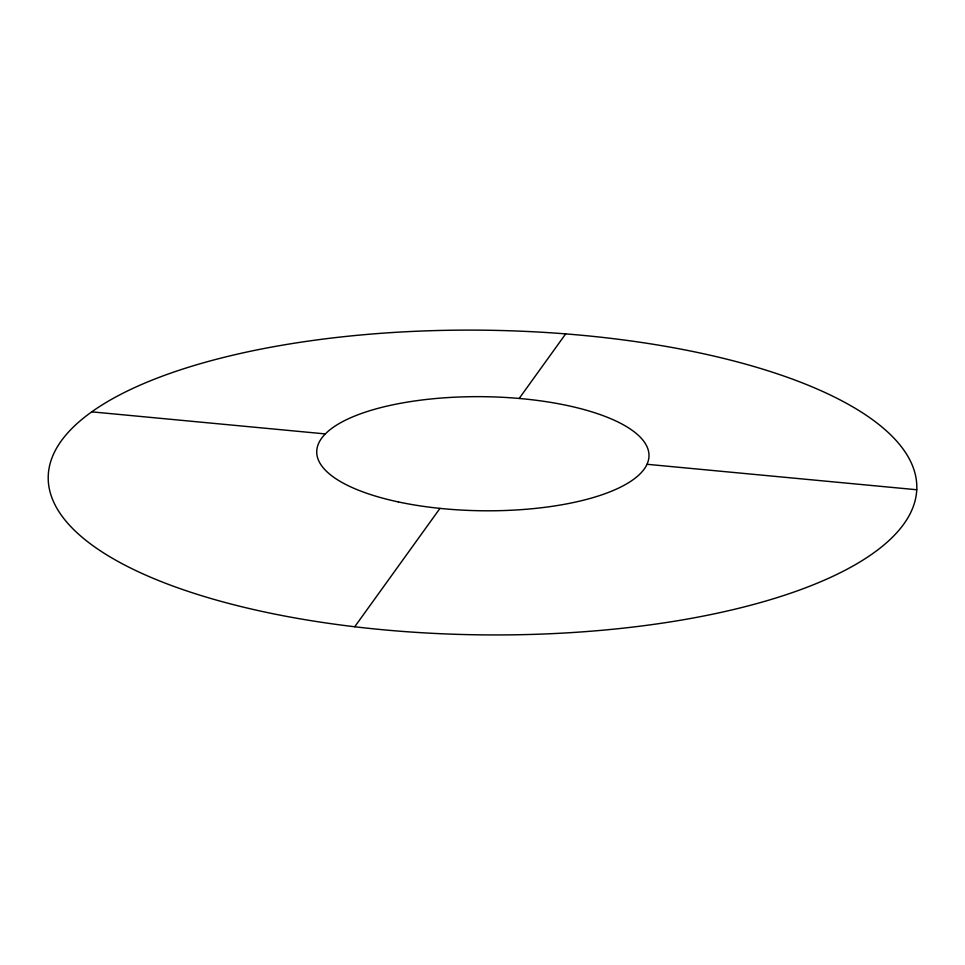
<?xml version="1.0" encoding="UTF-8"?>
<svg xmlns="http://www.w3.org/2000/svg" width="965" height="965" viewBox="0 0 965 965"><rect width="100%" height="100%" fill="white"/><g stroke="black" fill="none" stroke-linecap="round" stroke-linejoin="round"><path stroke-width="1.45" d="M354.722 626.755L439.992 508.374M519.182 398.461L565.683 333.89M91.747 411.85L325.326 433.912M647.008 464.286L916.75 489.75A434.334 152.337 0.7 0 1 259.03 610.761A434.334 152.337 0.7 0 1 271.744 347.062A434.334 152.337 0.7 0 1 916.75 489.75M398.304 501.921A166.149 57.044 0.7 0 0 648.987 456.107A166.149 57.044 0.7 0 0 401.283 403.153A166.149 57.044 0.7 0 0 398.304 501.921"/></g></svg>
